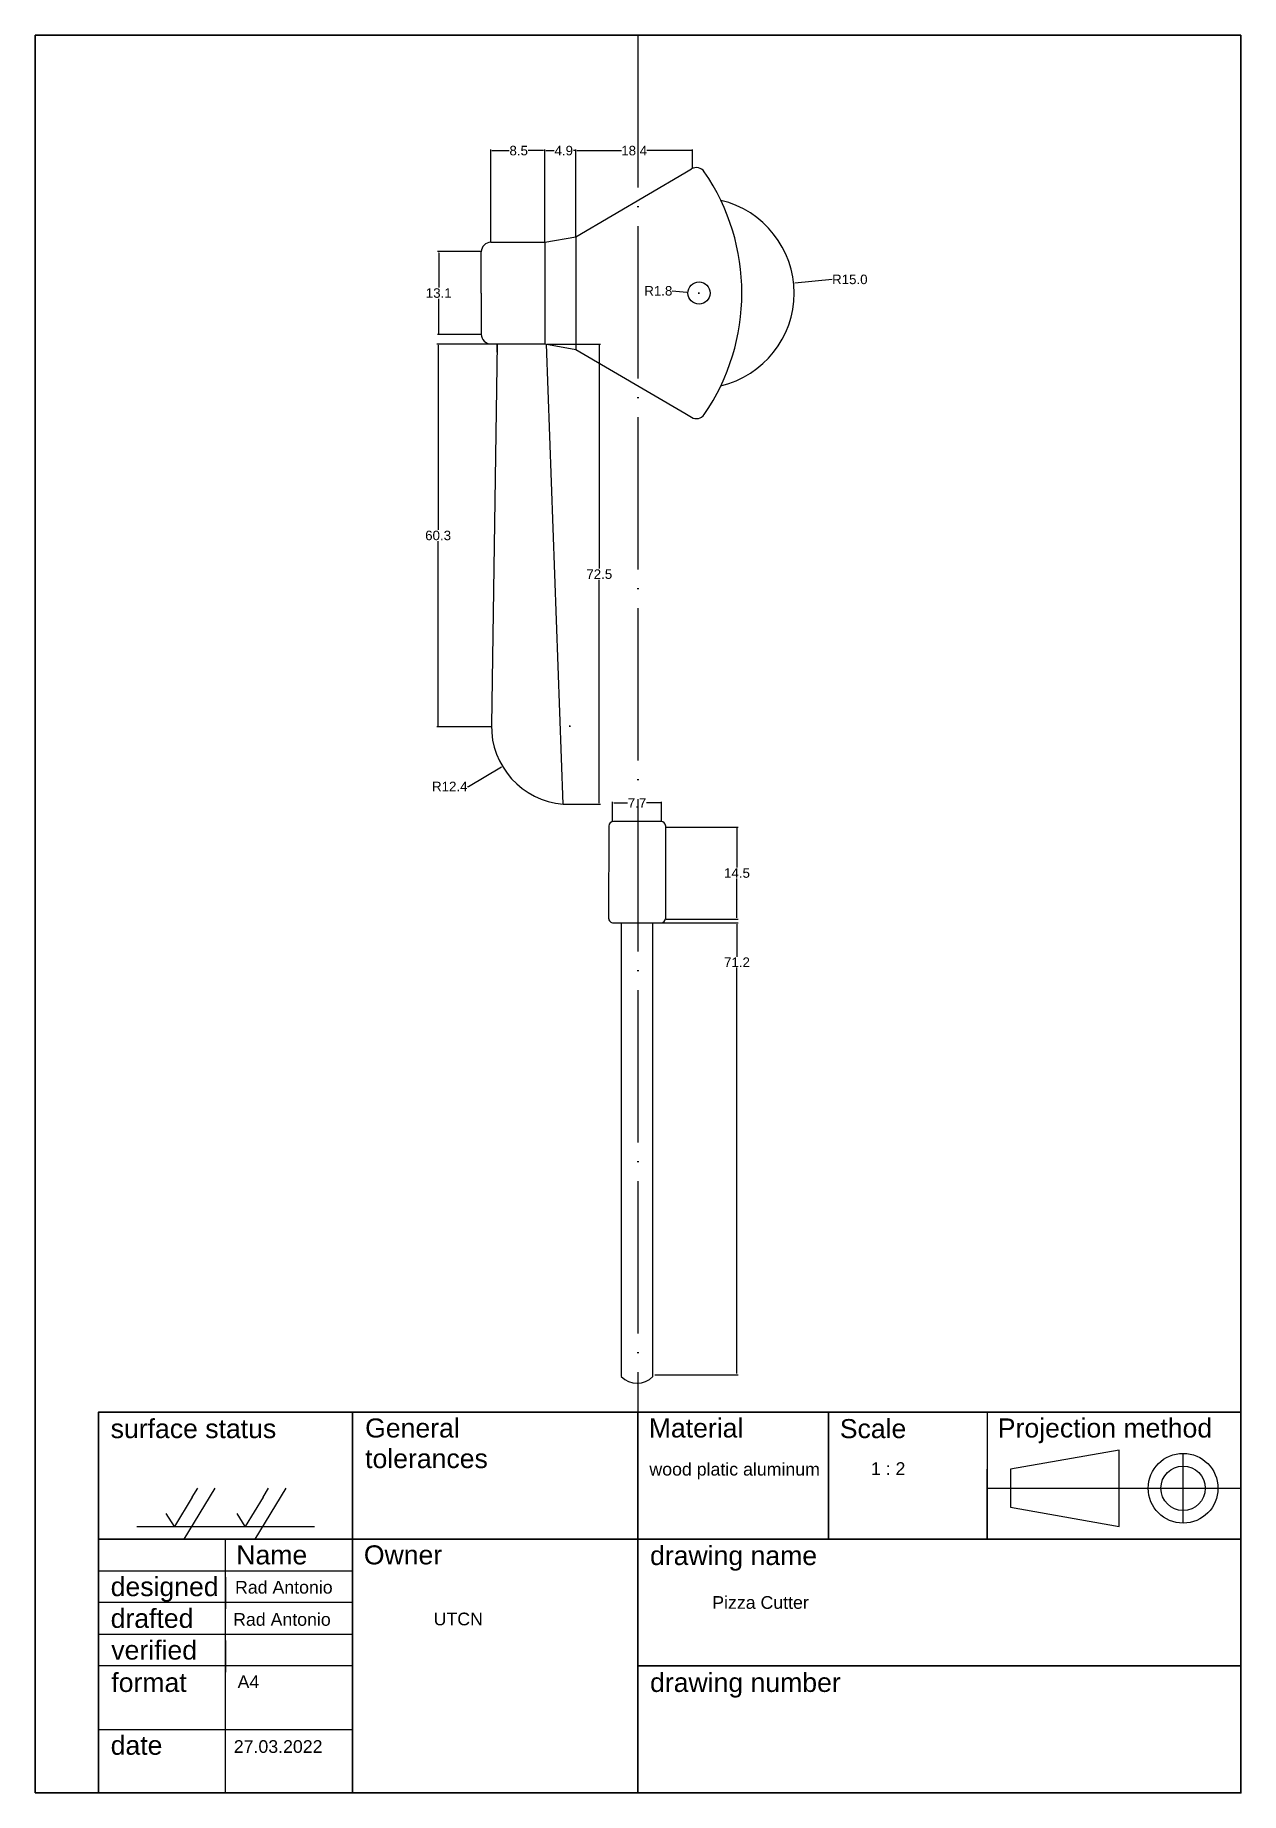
# Model space of a CAD drawing. Header units: millimetres. Extents: x 40 to 230, y 10 to 287.
import ezdxf

# ---------------------------------------------------------------- set-up
doc = ezdxf.new("R2010")
doc.units = ezdxf.units.MM
doc.header["$MEASUREMENT"] = 0
doc.linetypes.add('ACAD_ISO04W100', pattern=[30, 24, -3, 0, -3])
doc.styles.get("Standard").update_dxf_attribs({"font": 'arial.ttf'})
doc.dimstyles.get("Standard").update_dxf_attribs({"dimtxt": 0.18, "dimasz": 0.18, "dimexe": 0.18, "dimexo": 0.0625, "dimgap": 0.09, "dimtad": 0, "dimtih": 1, "dimtoh": 1, "dimdec": 4, "dimzin": 0, "dimdsep": 46, "dimtxsty": 'Standard', "dimcen": 0.09, "dimadec": 0, "dimazin": 0, "dimtfac": 1, "dimtdec": 4, "dimtofl": 0, "dimtmove": 0, "dimatfit": 3, "dimfxl": 1, "dimtolj": 1, "dimtzin": 0, "dimarcsym": 0})
doc.dimstyles.new('ToniStandard', dxfattribs={"dimtxt": 0.18, "dimasz": 0.18, "dimexe": 0.18, "dimexo": 0.0625, "dimgap": 0.118, "dimtad": 0, "dimtih": 1, "dimtoh": 1, "dimdec": 1, "dimzin": 0, "dimdsep": 46, "dimtxsty": 'Standard', "dimcen": 0.09, "dimclrt": 256, "dimadec": 0, "dimazin": 0, "dimtfac": 1, "dimtdec": 1, "dimtofl": 0, "dimtmove": 0, "dimatfit": 3, "dimfxl": 1, "dimtfillclr": 2, "dimtolj": 1, "dimtzin": 0, "dimarcsym": 0})

# ---------------------------------------------------------------- blocks, each defined once
blk = doc.blocks.new('*D1')
at = {"color": 0, "lineweight": -2, "transparency": 16777216}
for p, q in [((131.86, 147.1), (150.78, 147.1)), ((150.6, 146.92), (150.6, 141.74)), ((150.6, 76.08), (150.6, 140.06)), ((137.66, 75.9), (150.78, 75.9))]:
    blk.add_line(p, q, dxfattribs=at)
at = {"color": 0, "lineweight": 35, "transparency": 16777216}
for points in [[(150.57, 146.92), (150.63, 146.92), (150.6, 147.1)], [(150.57, 76.08), (150.63, 76.08), (150.6, 75.9)]]:
    blk.add_solid(points, dxfattribs=at)
at = {"layer": 'Defpoints', "color": 0, "lineweight": 35, "transparency": 16777216}
for p in [(131.8, 147.1), (137.6, 75.9), (150.6, 75.9)]:
    blk.add_point(p, dxfattribs=at)
at = {"color": 0, "transparency": 16777216, "insert": (150.6, 140.9), "char_height": 0.18, "width": 0.0203, "attachment_point": 5}
blk.add_mtext('\\A1;{\\H8.33333x;71.2}', dxfattribs=at)
blk = doc.blocks.new('*D2')
at = {"color": 0, "lineweight": -2, "transparency": 16777216}
for p, q in [((139.46, 162.2), (150.78, 162.2)), ((150.6, 162.02), (150.6, 155.83)), ((150.6, 147.88), (150.6, 154.07)), ((139.46, 147.7), (150.78, 147.7))]:
    blk.add_line(p, q, dxfattribs=at)
at = {"color": 0, "lineweight": 35, "transparency": 16777216}
for points in [[(150.57, 162.02), (150.63, 162.02), (150.6, 162.2)], [(150.57, 147.88), (150.63, 147.88), (150.6, 147.7)]]:
    blk.add_solid(points, dxfattribs=at)
at = {"layer": 'Defpoints', "color": 0, "lineweight": 35, "transparency": 16777216}
for p in [(139.4, 162.2), (150.6, 162.2), (139.4, 147.7)]:
    blk.add_point(p, dxfattribs=at)
at = {"transparency": 16777216, "insert": (150.6, 154.95), "char_height": 0.18, "attachment_point": 5}
blk.add_mtext('\\A1;{\\H8.33333x;14.5}', dxfattribs=at)
blk = doc.blocks.new('*D3')
at = {"color": 0, "lineweight": -2, "transparency": 16777216}
for p, q in [((131, 163.16), (131, 166.18)), ((131.18, 166), (133.37, 166)), ((138.52, 166), (136.33, 166)), ((138.7, 163.16), (138.7, 166.18))]:
    blk.add_line(p, q, dxfattribs=at)
at = {"color": 0, "lineweight": 35, "transparency": 16777216}
for points in [[(131.18, 166.03), (131.18, 165.97), (131, 166)], [(138.52, 166.03), (138.52, 165.97), (138.7, 166)]]:
    blk.add_solid(points, dxfattribs=at)
at = {"layer": 'Defpoints', "color": 0, "lineweight": 35, "transparency": 16777216}
for p in [(138.7, 166), (131, 163.1), (138.7, 163.1)]:
    blk.add_point(p, dxfattribs=at)
at = {"transparency": 16777216, "insert": (134.85, 166), "char_height": 0.18, "attachment_point": 5}
blk.add_mtext('\\A1;{\\H8.33333x;7.7}', dxfattribs=at)
blk = doc.blocks.new('*D4')
at = {"color": 0, "lineweight": -2, "transparency": 16777216}
for p, q in [((110.24, 252.9), (103.42, 252.9)), ((103.6, 252.72), (103.6, 247.23)), ((103.6, 239.98), (103.6, 245.47)), ((110.24, 239.8), (103.42, 239.8))]:
    blk.add_line(p, q, dxfattribs=at)
at = {"color": 0, "lineweight": 35, "transparency": 16777216}
for points in [[(103.57, 252.72), (103.63, 252.72), (103.6, 252.9)], [(103.57, 239.98), (103.63, 239.98), (103.6, 239.8)]]:
    blk.add_solid(points, dxfattribs=at)
at = {"layer": 'Defpoints', "color": 0, "lineweight": 35, "transparency": 16777216}
for p in [(103.6, 252.9), (110.3, 252.9), (110.3, 239.8)]:
    blk.add_point(p, dxfattribs=at)
at = {"transparency": 16777216, "insert": (103.6, 246.35), "char_height": 0.18, "attachment_point": 5}
blk.add_mtext('\\A1;{\\H8.33333x;13.1}', dxfattribs=at)
blk = doc.blocks.new('*D5')
at = {"color": 0, "lineweight": -2, "transparency": 16777216}
for p, q in [((111.8, 254.46), (111.8, 268.98)), ((111.98, 268.8), (114.71, 268.8)), ((120.12, 268.8), (117.69, 268.8)), ((120.3, 254.46), (120.3, 268.98))]:
    blk.add_line(p, q, dxfattribs=at)
at = {"color": 0, "lineweight": 35, "transparency": 16777216}
for points in [[(111.98, 268.83), (111.98, 268.77), (111.8, 268.8)], [(120.12, 268.83), (120.12, 268.77), (120.3, 268.8)]]:
    blk.add_solid(points, dxfattribs=at)
at = {"layer": 'Defpoints', "color": 0, "lineweight": 35, "transparency": 16777216}
for p in [(120.3, 268.8), (111.8, 254.4), (120.3, 254.4)]:
    blk.add_point(p, dxfattribs=at)
at = {"transparency": 16777216, "insert": (116.2, 268.8), "char_height": 0.18, "attachment_point": 5}
blk.add_mtext('\\A1;{\\H8.33333x;8.5}', dxfattribs=at)
blk = doc.blocks.new('*D6')
at = {"color": 0, "lineweight": -2, "transparency": 16777216}
for p, q in [((120.3, 254.46), (120.3, 268.98)), ((120.48, 268.8), (121.78, 268.8)), ((125.02, 268.8), (124.82, 268.8)), ((125.2, 255.26), (125.2, 268.98))]:
    blk.add_line(p, q, dxfattribs=at)
at = {"color": 0, "lineweight": 35, "transparency": 16777216}
for points in [[(120.48, 268.83), (120.48, 268.77), (120.3, 268.8)], [(125.02, 268.83), (125.02, 268.77), (125.2, 268.8)]]:
    blk.add_solid(points, dxfattribs=at)
at = {"layer": 'Defpoints', "color": 0, "lineweight": 35, "transparency": 16777216}
for p in [(120.3, 268.8), (125.2, 255.2), (120.3, 254.4)]:
    blk.add_point(p, dxfattribs=at)
at = {"transparency": 16777216, "insert": (123.3, 268.8), "char_height": 0.18, "attachment_point": 5}
blk.add_mtext('\\A1;{\\H8.33333x;4.9}', dxfattribs=at)
blk = doc.blocks.new('*D7')
at = {"color": 0, "lineweight": -2, "transparency": 16777216}
for p, q in [((125.2, 255.26), (125.2, 268.98)), ((125.38, 268.8), (132.41, 268.8)), ((143.42, 268.8), (136.39, 268.8)), ((143.6, 266.06), (143.6, 268.98))]:
    blk.add_line(p, q, dxfattribs=at)
at = {"color": 0, "lineweight": 35, "transparency": 16777216}
for points in [[(125.38, 268.83), (125.38, 268.77), (125.2, 268.8)], [(143.42, 268.83), (143.42, 268.77), (143.6, 268.8)]]:
    blk.add_solid(points, dxfattribs=at)
at = {"layer": 'Defpoints', "color": 0, "lineweight": 35, "transparency": 16777216}
for p in [(143.6, 268.8), (143.6, 266), (125.2, 255.2)]:
    blk.add_point(p, dxfattribs=at)
at = {"transparency": 16777216, "insert": (134.4, 268.8), "char_height": 0.18, "attachment_point": 5}
blk.add_mtext('\\A1;{\\H8.33333x;18.4}', dxfattribs=at)
blk = doc.blocks.new('*D8')
at = {"color": 0, "lineweight": -2, "transparency": 16777216}
for p, q in [((112.74, 238.3), (103.32, 238.3)), ((103.5, 238.12), (103.5, 209.03)), ((103.5, 178.18), (103.5, 207.27)), ((111.84, 178), (103.32, 178))]:
    blk.add_line(p, q, dxfattribs=at)
at = {"color": 0, "lineweight": 35, "transparency": 16777216}
for points in [[(103.47, 238.12), (103.53, 238.12), (103.5, 238.3)], [(103.47, 178.18), (103.53, 178.18), (103.5, 178)]]:
    blk.add_solid(points, dxfattribs=at)
at = {"layer": 'Defpoints', "color": 0, "lineweight": 35, "transparency": 16777216}
for p in [(112.8, 238.3), (103.5, 178), (111.9, 178)]:
    blk.add_point(p, dxfattribs=at)
at = {"transparency": 16777216, "insert": (103.5, 208.15), "char_height": 0.18, "attachment_point": 5}
blk.add_mtext('\\A1;{\\H8.33333x;60.3}', dxfattribs=at)
blk = doc.blocks.new('*D9')
at = {"color": 0, "lineweight": -2, "transparency": 16777216}
for p, q in [((124.17, 178.11), (124.35, 178.11)), ((124.26, 178.02), (124.26, 178.2)), ((108.3, 168.6), (113.49, 171.69)), ((108.12, 168.6), (108.3, 168.6))]:
    blk.add_line(p, q, dxfattribs=at)
at = {"color": 0, "lineweight": 35, "transparency": 16777216}
blk.add_solid([(113.47, 171.72), (113.5, 171.67), (113.64, 171.79)], dxfattribs=at)
at = {"layer": 'Defpoints', "color": 0, "lineweight": 35, "transparency": 16777216}
for p in [(124.26, 178.11), (113.64, 171.79)]:
    blk.add_point(p, dxfattribs=at)
at = {"transparency": 16777216, "insert": (105.34, 168.6), "char_height": 0.18, "attachment_point": 5}
blk.add_mtext('\\A1;{\\H8.33333x;R12.4}', dxfattribs=at)
blk = doc.blocks.new('*D10')
at = {"color": 0, "lineweight": -2, "transparency": 16777216}
for p, q in [((120.66, 238.3), (129.08, 238.3)), ((128.9, 238.12), (128.9, 202.93)), ((128.9, 165.98), (128.9, 201.17)), ((123.26, 165.8), (129.08, 165.8))]:
    blk.add_line(p, q, dxfattribs=at)
at = {"color": 0, "lineweight": 35, "transparency": 16777216}
for points in [[(128.87, 238.12), (128.93, 238.12), (128.9, 238.3)], [(128.87, 165.98), (128.93, 165.98), (128.9, 165.8)]]:
    blk.add_solid(points, dxfattribs=at)
at = {"layer": 'Defpoints', "color": 0, "lineweight": 35, "transparency": 16777216}
for p in [(120.6, 238.3), (128.9, 238.3), (123.2, 165.8)]:
    blk.add_point(p, dxfattribs=at)
at = {"transparency": 16777216, "insert": (128.9, 202.05), "char_height": 0.18, "attachment_point": 5}
blk.add_mtext('\\A1;{\\H8.33333x;72.5}', dxfattribs=at)
blk = doc.blocks.new('*D11')
at = {"color": 0, "lineweight": -2, "transparency": 16777216}
for p, q in [((165.6, 248.5), (159.7, 247.9)), ((144.5, 246.35), (144.68, 246.35)), ((144.59, 246.26), (144.59, 246.44))]:
    blk.add_line(p, q, dxfattribs=at)
at = {"color": 0, "lineweight": 35, "transparency": 16777216}
blk.add_solid([(159.7, 247.93), (159.7, 247.87), (159.52, 247.88)], dxfattribs=at)
at = {"layer": 'Defpoints', "color": 0, "lineweight": 35, "transparency": 16777216}
for p in [(159.52, 247.88), (144.59, 246.35)]:
    blk.add_point(p, dxfattribs=at)
at = {"transparency": 16777216, "insert": (168.38, 248.5), "char_height": 0.18, "attachment_point": 5}
blk.add_mtext('\\A1;{\\H8.33333x;R15.0}', dxfattribs=at)
blk = doc.blocks.new('*D12')
at = {"color": 0, "lineweight": -2, "transparency": 16777216}
for p, q in [((140.4, 246.7), (142.7, 246.51)), ((144.53, 246.35), (144.71, 246.35)), ((144.62, 246.26), (144.62, 246.44))]:
    blk.add_line(p, q, dxfattribs=at)
at = {"color": 0, "lineweight": 35, "transparency": 16777216}
blk.add_solid([(142.7, 246.54), (142.7, 246.48), (142.88, 246.49)], dxfattribs=at)
at = {"layer": 'Defpoints', "color": 0, "lineweight": 35, "transparency": 16777216}
for p in [(142.88, 246.49), (144.62, 246.35)]:
    blk.add_point(p, dxfattribs=at)
at = {"transparency": 16777216, "insert": (138.2, 246.7), "char_height": 0.18, "attachment_point": 5}
blk.add_mtext('\\A1;{\\H8.33333x;R1.8}', dxfattribs=at)

msp = doc.modelspace()

# ---------------------------------------------------------------- linework, layer by layer
at = {"lineweight": 35}
for p, q in [((40, 10), (40, 287)), ((40, 287), (230, 287)), ((230, 287), (230, 70)), ((90, 50), (90, 70)), ((135, 70), (135, 50)), ((165, 50), (165, 70)), ((50, 50), (230, 50)), ((135, 50), (90, 50)), ((90, 10), (90, 50)), ((135, 10), (135, 50)), ((230, 30), (135, 30)), ((50, 10), (40, 10))]:
    msp.add_line(p, q, dxfattribs=at)
at = {"linetype": 'ACAD_ISO04W100'}
msp.add_line((135, 287), (135, 69.1), dxfattribs=at)
for p, q in [((142.36, 265.29), (143.44, 265.92)), ((125.22, 255.22), (142.36, 265.29)), ((120.3, 254.35), (125.22, 255.22)), ((125.22, 255.22), (125.22, 237.48)), ((110.3, 246.35), (110.3, 252.85)), ((111.8, 254.35), (120.3, 254.35)), ((120.3, 254.35), (120.3, 238.35)), ((110.3, 246.35), (110.3, 239.85)), ((111.8, 238.35), (120.3, 238.35)), ((112.8, 238.35), (111.9, 178.3)), ((112.8, 237.05), (112.8, 238.35)), ((120.3, 238.35), (125.22, 237.48)), ((123.2, 165.8), (120.6, 238.3)), ((125.22, 237.48), (142.36, 227.41)), ((142.36, 227.41), (143.44, 226.78)), ((130.4, 162.35), (130.37, 147.85)), ((138.61, 163.1), (131.15, 163.1)), ((139.36, 147.85), (139.36, 162.35)), ((131.1, 147.1), (138.65, 147.1)), ((132.35, 147.1), (132.35, 75.6)), ((137.35, 75.6), (137.35, 147.1)), ((132.35, 75.6), (132.35, 75.6)), ((50, 70), (50.6, 70)), ((50.6, 70), (50, 70)), ((50, 70), (52, 70)), ((90, 70), (92, 70)), ((165, 70), (135, 70)), ((135, 70), (137, 70)), ((165, 70), (167, 70)), ((230, 70), (190, 70)), ((190, 70), (190, 50)), ((190, 70), (192, 70)), ((190, 70), (190, 64)), ((210.8, 64), (193.7, 61)), ((210.8, 52), (210.8, 64)), ((190, 58), (190, 61)), ((193.7, 61), (193.7, 55)), ((220.9, 52.5), (220.9, 63.5)), ((50, 50), (50, 58)), ((64.76, 56.6), (61.96, 52)), ((64.76, 56.6), (65.62, 58)), ((75.92, 56.6), (73.12, 52)), ((75.92, 56.6), (76.78, 58)), ((190, 50), (190, 58)), ((190, 58), (230, 58)), ((190, 58), (190, 55)), ((190, 58), (200, 58)), ((50, 50), (50, 54)), ((61.96, 52), (60.66, 54)), ((73.12, 52), (71.82, 54)), ((193.7, 55), (210.8, 52)), ((50, 50), (50, 52)), ((50, 30), (50, 50)), ((56, 52), (84, 52)), ((70, 10), (70, 50)), ((70, 50), (72, 50)), ((90, 50), (92, 50)), ((90, 50), (90, 49)), ((135, 50), (135, 50)), ((135, 50), (137, 50)), ((135, 50), (135, 45)), ((190, 50), (165, 50)), ((190, 50), (190, 52)), ((190, 50), (190, 50)), ((50, 40), (50, 45)), ((50, 45), (90, 45)), ((50, 45), (52, 45)), ((50, 45), (50, 44)), ((70, 44), (70, 39)), ((90, 40), (50, 40)), ((90, 35), (90, 40)), ((50, 30), (50, 35)), ((50, 35), (90, 35)), ((70, 34), (70, 29)), ((90, 30), (50, 30)), ((90, 20), (90, 30)), ((135, 30), (135, 25)), ((230, 10), (230, 30)), ((230, 10), (230, 30)), ((50, 10), (50, 20)), ((50, 20), (90, 20)), ((90, 10), (70, 10)), ((230, 10), (90, 10)), ((90, 10), (90, 10)), ((230, 10), (135, 10))]:
    msp.add_line(p, q)
at = {"lineweight": 35}
for points in [[(50, 10), (230, 10), (230, 70), (50, 70), (50, 10)], [(230, 70), (230, 10), (50, 10)]]:
    msp.add_lwpolyline(points, dxfattribs=at)
for points in [[(68.32, 58), (63.44, 50)], [(79.48, 58), (74.6, 50)]]:
    msp.add_lwpolyline(points)
for centre, radius in [((144.62, 246.35), 1.75), ((220.9, 58), 5.5), ((220.9, 58), 3.5)]:
    msp.add_circle(centre, radius)
for centre, radius, start, end in [((144.2, 264.63), 1.5, 34.4718, 120.4385), ((117.58, 246.35), 33.79, 325.5282, 34.4718), ((144.59, 246.35), 15.01, 283.337, 76.663), ((111.8, 252.85), 1.5, 90, 180), ((111.8, 239.85), 1.5, 180, 270), ((144.2, 228.07), 1.5, 239.5615, 325.5282), ((124.26, 178.11), 12.36, 179.1258, 265.1014), ((131.15, 162.35), 0.75, 90, 179.8735), ((138.61, 162.35), 0.75, 0, 90), ((131.12, 147.85), 0.75, 179.8735, 270), ((138.61, 147.85), 0.75, 270, 0), ((134.85, 78.1), 3.54, 225, 315)]:
    msp.add_arc(centre, radius, start, end)

# ---------------------------------------------------------------- texts
for s, p in [('surface status', (51.9, 65.9)), ('General', (92, 66)), ('Material', (136.7, 66)), ('Scale', (166.8, 65.9)), ('Projection method', (191.7, 66)), ('tolerances', (92, 61.18)), ('Name', (71.7, 46)), ('Owner', (91.8, 46)), ('drawing name', (136.9, 45.9)), ('designed', (51.9, 41)), ('drafted', (51.9, 36)), ('verified', (52, 31)), ('format', (52, 25.9)), ('drawing number', (136.9, 25.9)), ('date', (51.9, 16))]:
    msp.add_text(s, height=3).set_placement(p)
for s, p in [('wood platic aluminum', (136.8, 60)), ('1 : 2', (171.7, 60.1)), ('Rad Antonio', (71.5, 41.4)), ('Pizza Cutter', (146.7, 39)), ('Rad Antonio', (71.2, 36.33)), ('UTCN', (102.8, 36.4)), ('A4', (71.9, 26.5)), ('27.03.2022', (71.3, 16.3))]:
    msp.add_text(s, height=2, dxfattribs=at).set_placement(p)

# ---------------------------------------------------------------- dimensions: what is measured, and where the dimension line sits
for p1, picture, middle in [((111.8, 254.4), '*D5', (116.2, 268.8)), ((125.2, 255.2), '*D6', (123.3, 268.8))]:
    dim = msp.add_linear_dim(base=(120.3, 268.8), p1=p1, p2=(120.3, 254.4), text='{\\H8.33333x;<>}', dimstyle='ToniStandard')
    dim.commit()
    dim.dimension.update_dxf_attribs({"geometry": picture, "text_midpoint": middle, "dimtype": 160})
for base, p1, p2, picture, middle in [((143.6, 268.8), (125.2, 255.2), (143.6, 266), '*D7', (134.4, 268.8)), ((138.7, 166), (131, 163.1), (138.7, 163.1), '*D3', (134.85, 166))]:
    dim = msp.add_linear_dim(base=base, p1=p1, p2=p2, text='{\\H8.33333x;<>}', dimstyle='ToniStandard')
    dim.commit()
    dim.dimension.update_dxf_attribs({"geometry": picture, "text_midpoint": middle})
for base, p1, p2, picture, middle in [((103.6, 252.9), (110.3, 239.8), (110.3, 252.9), '*D4', (103.6, 246.35)), ((103.5, 178), (112.8, 238.3), (111.9, 178), '*D8', (103.5, 208.15))]:
    dim = msp.add_linear_dim(base=base, p1=p1, p2=p2, angle=90, text='{\\H8.33333x;<>}', dimstyle='ToniStandard')
    dim.commit()
    dim.dimension.update_dxf_attribs({"geometry": picture, "text_midpoint": middle})
for center, mpoint, picture, middle in [((144.6235, 246.35), (142.8795, 246.4945), '*D12', (140.4, 246.7)), ((144.59, 246.35), (159.52, 247.88), '*D11', (165.6, 248.5)), ((124.26, 178.11), (113.64, 171.79), '*D9', (105.34, 168.6))]:
    dim = msp.add_radius_dim(center=center, mpoint=mpoint, text='{\\H8.33333x;<>}', dimstyle='ToniStandard')
    dim.commit()
    dim.dimension.update_dxf_attribs({"geometry": picture, "text_midpoint": middle, "dimtype": 164})
for base, p1, p2, picture, middle in [((128.9, 238.3), (123.2, 165.8), (120.6, 238.3), '*D10', (128.9, 202.05)), ((150.6, 162.2), (139.4, 147.7), (139.4, 162.2), '*D2', (150.6, 154.95))]:
    dim = msp.add_linear_dim(base=base, p1=p1, p2=p2, angle=90, text='{\\H8.33333x;<>}', dimstyle='ToniStandard')
    dim.commit()
    dim.dimension.update_dxf_attribs({"geometry": picture, "text_midpoint": middle, "dimtype": 160})
dim = msp.add_linear_dim(base=(150.6, 75.9), p1=(131.8, 147.1), p2=(137.6, 75.9), angle=90, text='{\\H8.33333x;<>}', dimstyle='Standard', override={"dimdec": 1})
dim.commit()
dim.dimension.update_dxf_attribs({"geometry": '*D1', "text_midpoint": (150.6, 140.9), "dimtype": 160})

doc.saveas('drawing.dxf')
